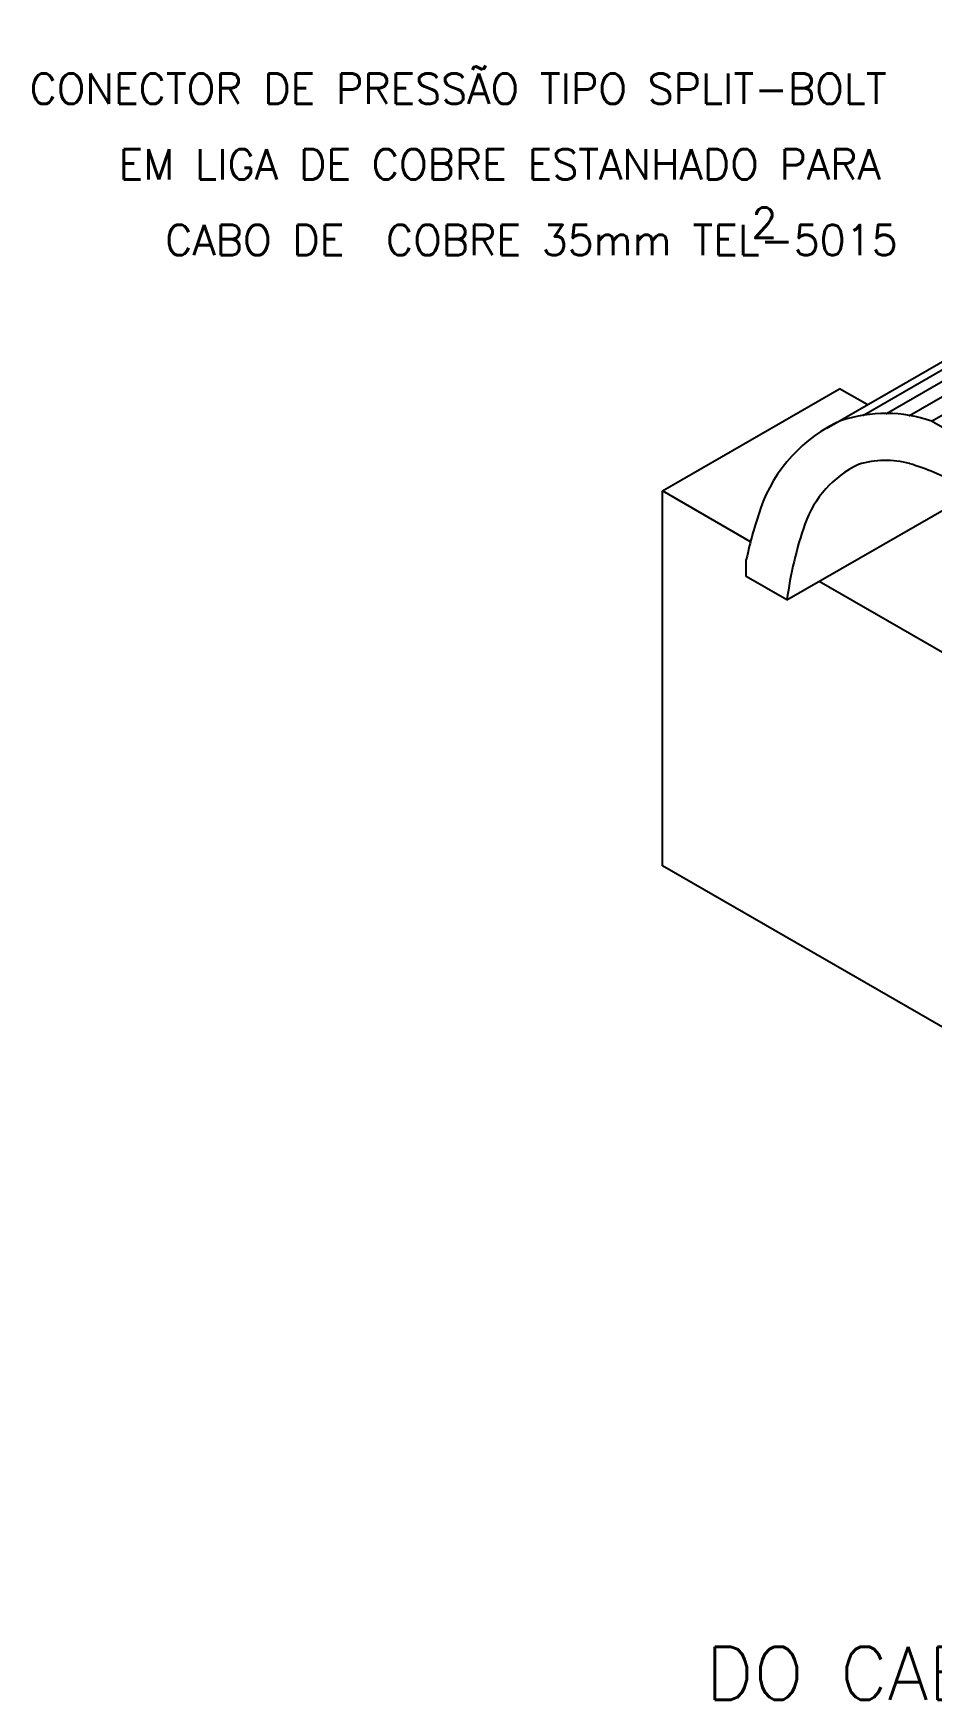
# Model space of a CAD drawing. Header units: millimetres. Extents: x -6290.1 to -6274.2, y -4694 to -4679.4.
# Drawn here: x -6290.11 to -6284.18, y -4693.96 to -4682.95 of the extents above; entities that cross this region are included whole.
import ezdxf
from ezdxf.enums import TextEntityAlignment as Align

# ---------------------------------------------------------------- set-up
doc = ezdxf.new("R2010")
doc.units = ezdxf.units.MM
doc.header["$LTSCALE"] = 10
doc.layers.add('Termotécnica', color=7, linetype='Continuous')
doc.styles.add('r140', font='romans.shx')
doc.styles.add('r80', font='romans.shx')

msp = doc.modelspace()

# ---------------------------------------------------------------- linework, layer by layer
at = {"layer": 'Termotécnica', "color": 1}
for p, q in [((-6284.626, -4685.474), (-6280.279, -4682.965)), ((-6284.475, -4685.463), (-6280.127, -4682.953)), ((-6284.324, -4685.477), (-6279.977, -4682.967)), ((-6284.177, -4685.515), (-6279.83, -4683.005))]:
    msp.add_line(p, q, dxfattribs=at)
at = {"layer": 'Termotécnica', "color": 3}
for p, q in [((-6284.869, -4685.56), (-6280.522, -4683.05)), ((-6283.441, -4685.94), (-6284.177, -4685.515)), ((-6285.132, -4686.695), (-6283.901, -4685.985)), ((-6285.401, -4686.54), (-6285.401, -4686.428)), ((-6285.132, -4686.695), (-6285.401, -4686.54))]:
    msp.add_line(p, q, dxfattribs=at)
at = {"layer": 'Termotécnica', "color": 2}
for p, q in [((-6285.954, -4685.975), (-6284.785, -4685.3)), ((-6284.602, -4685.405), (-6284.785, -4685.3)), ((-6285.373, -4686.31), (-6285.954, -4685.975)), ((-6285.954, -4688.45), (-6285.954, -4685.975)), ((-6281.398, -4688.605), (-6284.919, -4686.572)), ((-6278.436, -4692.79), (-6285.954, -4688.45))]:
    msp.add_line(p, q, dxfattribs=at)
at = {"layer": 'Termotécnica', "color": 3}
for centre, radius, start, end in [((-6284.368, -4686.418), 0.994, 114.0641, 160.8192), ((-6284.481, -4686.385), 0.922, 70.7187, 108.4472), ((-6284.481, -4686.388), 0.615, 74.9511, 106.9961), ((-6284.368, -4686.418), 0.683, 115.3623, 160.8192), ((-6284.857, -4687.546), 1.831, 62.2137, 72.9975), ((-6282.637, -4687.02), 2.826, 160.8192, 167.909), ((-6282.637, -4687.02), 2.516, 160.8192, 172.58)]:
    msp.add_arc(centre, radius, start, end, dxfattribs=at)
at = {"layer": 'Termotécnica', "color": 1}
for p in [(-6284.626, -4685.474), (-6284.475, -4685.463), (-6284.324, -4685.477)]:
    msp.add_point(p, dxfattribs=at)

# ---------------------------------------------------------------- texts
at = {"layer": 'Termotécnica', "color": 2, "style": 'r80'}
for s, p in [('CONECTOR DE PRESSÃO TIPO SPLIT-BOLT', (-6290.131, -4683.419)), (' EM LIGA DE COBRE ESTANHADO PARA', (-6289.681, -4683.918)), ('CABO DE  COBRE 35mm TEL-5015', (-6289.236, -4684.418))]:
    msp.add_text(s, height=0.2, dxfattribs=at).set_placement(p)
msp.add_text('2', height=0.2, dxfattribs=at).set_placement((-6285.367, -4684.204), align=Align.MIDDLE_LEFT)
at = {"layer": 'Termotécnica', "color": 5, "style": 'r140'}
msp.add_text('DO CABO DE GAIOLA DE FARADAY', height=0.35, dxfattribs=at).set_placement((-6281.76, -4694.062), align=Align.BOTTOM_CENTER)

doc.saveas('drawing.dxf')
